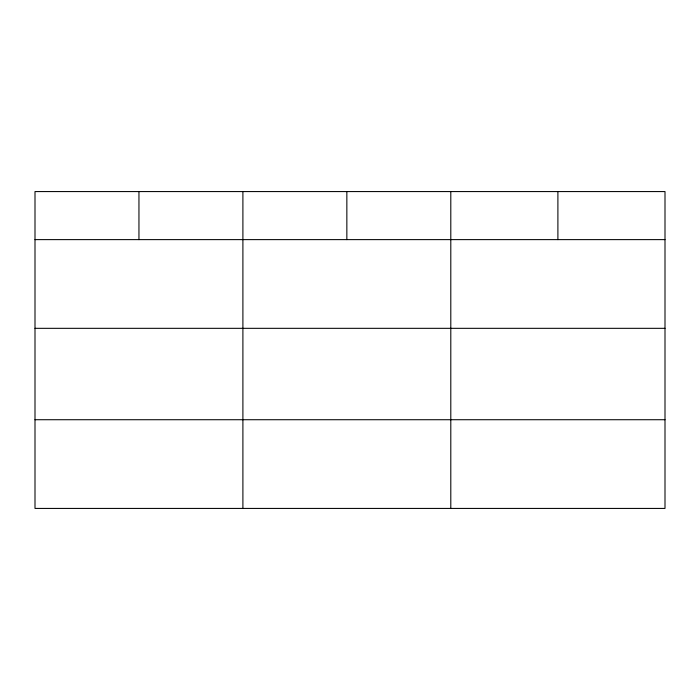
<?xml version="1.0" encoding="UTF-8"?>
<svg xmlns="http://www.w3.org/2000/svg" width="700" height="700" viewBox="0 0 700 700"><rect width="100%" height="100%" fill="white"/><g stroke="black" fill="none" stroke-linecap="round" stroke-linejoin="round"><path stroke-width="1.05" d="M665 328.326L665 191.572L35 191.572L35 508.427L665 508.427L665 328.326L35 328.326M35 239.619L665 239.619M35 419.72L665 419.72M557.9 191.572L557.9 239.619M450.8 191.572L450.8 508.427M346.85 191.572L346.85 239.619M242.9 191.572L242.9 508.427M138.95 191.572L138.95 239.619"/></g></svg>
